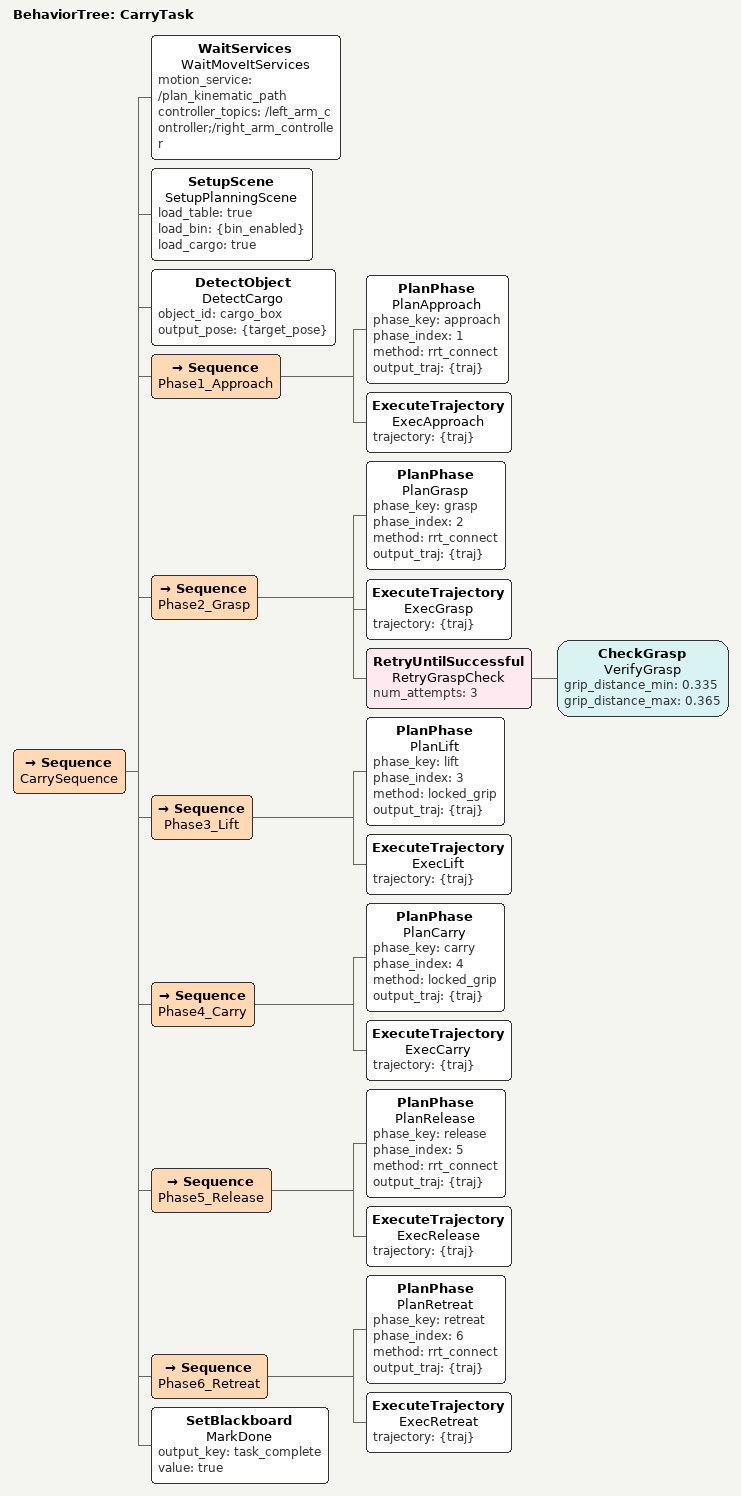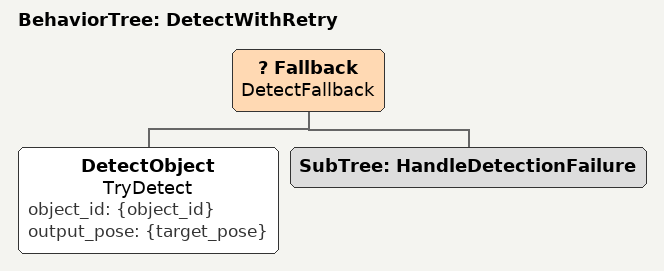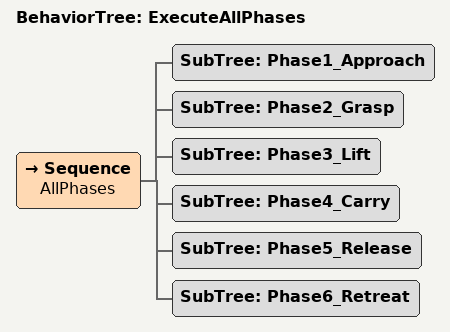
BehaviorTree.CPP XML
<?xml version="1.0"?>
<!-- JAKA 双臂搬运任务 BehaviorTree — 兼容 BehaviorTree.CPP v4 / Groot -->
<root BTCPP_format="4">

  <!-- ── 货物搬运主树 ── -->
  <BehaviorTree ID="CarryTask">
    <Sequence name="CarrySequence">

      <!-- ═══ 初始化 ═══ -->
      <WaitServices name="WaitMoveItServices"
                    motion_service="/plan_kinematic_path"
                    controller_topics="/left_arm_controller;/right_arm_controller"/>

      <SetupScene name="SetupPlanningScene"
                  load_table="true"
                  load_bin="{bin_enabled}"
                  load_cargo="true"/>

      <DetectObject name="DetectCargo"
                    object_id="cargo_box"
                    output_pose="{target_pose}"/>

      <!-- ═══ Phase 1: APPROACH (开链 RRT) ═══ -->
      <Sequence name="Phase1_Approach">
        <PlanPhase name="PlanApproach"
                   phase_key="approach"
                   phase_index="1"
                   method="rrt_connect"
                   output_traj="{traj}"/>
        <ExecuteTrajectory name="ExecApproach"
                           trajectory="{traj}"/>
      </Sequence>

      <!-- ═══ Phase 2: GRASP (开链 RRT) ═══ -->
      <Sequence name="Phase2_Grasp">
        <PlanPhase name="PlanGrasp"
                   phase_key="grasp"
                   phase_index="2"
                   method="rrt_connect"
                   output_traj="{traj}"/>
        <ExecuteTrajectory name="ExecGrasp"
                           trajectory="{traj}"/>
        <RetryUntilSuccessful name="RetryGraspCheck"
                              num_attempts="3">
          <CheckGrasp name="VerifyGrasp"
                      grip_distance_min="0.335"
                      grip_distance_max="0.365"/>
        </RetryUntilSuccessful>
      </Sequence>

      <!-- ═══ Phase 3: LIFT (闭链锁定夹持) ═══ -->
      <Sequence name="Phase3_Lift">
        <PlanPhase name="PlanLift"
                   phase_key="lift"
                   phase_index="3"
                   method="locked_grip"
                   output_traj="{traj}"/>
        <ExecuteTrajectory name="ExecLift"
                           trajectory="{traj}"/>
      </Sequence>

      <!-- ═══ Phase 4: CARRY (闭链锁定夹持) ═══ -->
      <Sequence name="Phase4_Carry">
        <PlanPhase name="PlanCarry"
                   phase_key="carry"
                   phase_index="4"
                   method="locked_grip"
                   output_traj="{traj}"/>
        <ExecuteTrajectory name="ExecCarry"
                           trajectory="{traj}"/>
      </Sequence>

      <!-- ═══ Phase 5: RELEASE (开链 RRT + 软着陆) ═══ -->
      <Sequence name="Phase5_Release">
        <PlanPhase name="PlanRelease"
                   phase_key="release"
                   phase_index="5"
                   method="rrt_connect"
                   output_traj="{traj}"/>
        <ExecuteTrajectory name="ExecRelease"
                           trajectory="{traj}"/>
      </Sequence>

      <!-- ═══ Phase 6: RETREAT (开链 RRT 撤离) ═══ -->
      <Sequence name="Phase6_Retreat">
        <PlanPhase name="PlanRetreat"
                   phase_key="retreat"
                   phase_index="6"
                   method="rrt_connect"
                   output_traj="{traj}"/>
        <ExecuteTrajectory name="ExecRetreat"
                           trajectory="{traj}"/>
      </Sequence>

      <!-- ═══ 完成 ═══ -->
      <SetBlackboard name="MarkDone"
                     output_key="task_complete"
                     value="true"/>

    </Sequence>
  </BehaviorTree>

  <!-- ── 配套树定义 ── -->

  <!-- 子树: 物体检测 + 重试 -->
  <BehaviorTree ID="DetectWithRetry">
    <Fallback name="DetectFallback">
      <DetectObject name="TryDetect"
                    object_id="{object_id}"
                    output_pose="{target_pose}"/>
      <SubTree ID="HandleDetectionFailure"/>
    </Fallback>
  </BehaviorTree>

  <!-- 子树: 6 阶段批量执行 (用于简化主树) -->
  <BehaviorTree ID="ExecuteAllPhases">
    <Sequence name="AllPhases">
      <SubTree ID="Phase1_Approach"/>
      <SubTree ID="Phase2_Grasp"/>
      <SubTree ID="Phase3_Lift"/>
      <SubTree ID="Phase4_Carry"/>
      <SubTree ID="Phase5_Release"/>
      <SubTree ID="Phase6_Retreat"/>
    </Sequence>
  </BehaviorTree>

</root>
